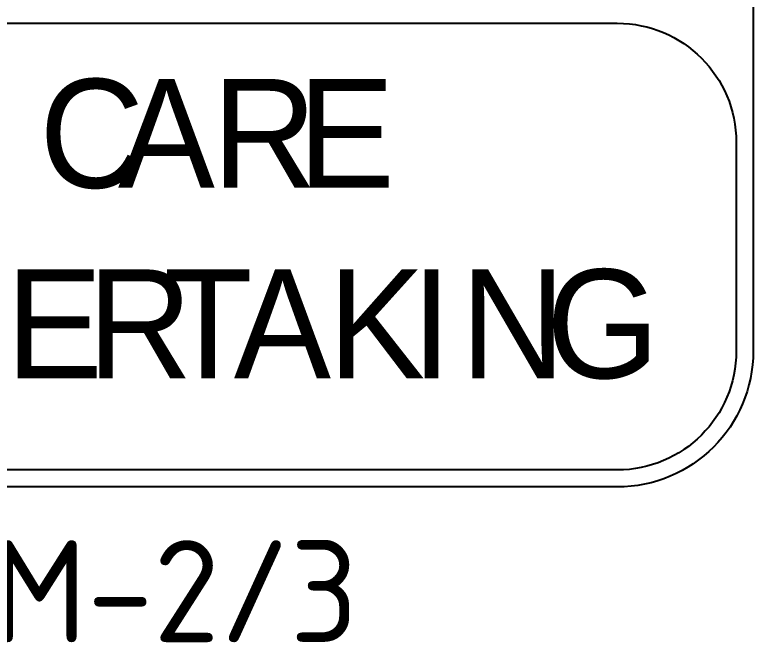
# Model space of a CAD drawing. Extents: x 180.9 to 217.6, y 182.9 to 217.2.
# Drawn here: x 199.52 to 217.62, y 182.86 to 198.24 of the extents above; entities that cross this region are included whole.
import ezdxf
from ezdxf.enums import TextEntityAlignment as Align

# ---------------------------------------------------------------- set-up
doc = ezdxf.new("R2010")
doc.units = 0
doc.layers.add('L18', color=4, linetype='CONTINUOUS')
doc.layers.add('T25', color=1, linetype='CONTINUOUS')
doc.styles.add('CSERIES', font='Cseries.shx')
doc.styles.add('ISO', font='iso3098b.shx')

msp = doc.modelspace()

# ---------------------------------------------------------------- linework, layer by layer
at = {"layer": 'L18'}
for points in [[(184.2831571419953, 186.6608327478166, -0.414213562373095), (180.9498238086703, 189.9941660811416), (180.9498238086703, 213.8941660811582, -0.4142135623730951), (184.2831571419953, 217.2274994144832), (214.283157142012, 217.2274994144832, -0.4142135623730949), (217.616490475337, 213.8941660811582), (217.616490475337, 189.9941660811415, -0.414213562373095), (214.283157142012, 186.6608327478166)], [(217.199823808687, 195.1107494144665), (217.199823808687, 189.9941660811415, -0.414213562373095), (214.283157142012, 187.0774994144666), (184.2831571419953, 187.0774994144666, -0.414213562373095), (181.3664904753203, 189.9941660811416), (181.3664904753203, 195.1107494144666, -0.414213562373095), (184.2832404753204, 198.0274994144665), (214.283073808687, 198.0274994144665, -0.414213562373095)]]:
    msp.add_lwpolyline(points, format="xyb", close=True, dxfattribs=at)

# ---------------------------------------------------------------- texts
at = {"layer": 'L18', "style": 'CSERIES'}
for s, p in [('C', (200.1160169904886, 193.9941660811499)), ('A', (202.0429109298825, 193.9941660811499)), ('R', (204.349331384428, 193.9941660811499)), ('E', (206.4552025965492, 193.9941660811499)), ('E', (199.2961400965492, 189.3274827478165)), ('R', (201.2942461571552, 189.3274827478165)), ('T', (203.1700037329128, 189.3274827478165)), ('A', (204.8868597935189, 189.3274827478165)), ('K', (207.1932802480643, 189.3274827478165)), ('I', (209.2352310056401, 189.3274827478165)), ('N', (210.4395302480643, 189.3274827478165)), ('G', (212.5454014601855, 189.3274827478165))]:
    msp.add_text(s, height=2.666666666666665, dxfattribs=at).set_placement(p)
at = {"layer": 'T25', "style": 'ISO'}
msp.add_text('MR-WM-2/3', height=2.5, dxfattribs=at).set_placement((199.1607002386439, 182.8552145339734), align=Align.CENTER)

doc.saveas('drawing.dxf')
